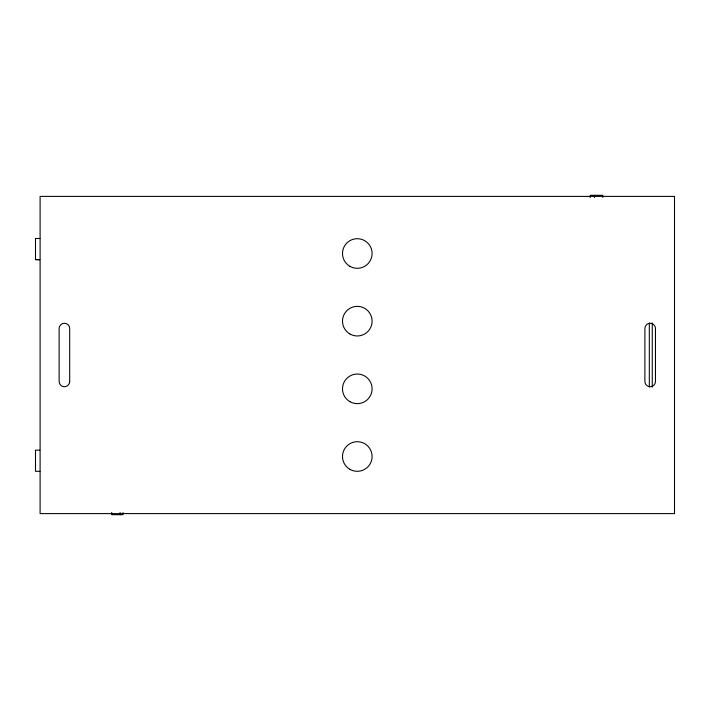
<?xml version="1.0" encoding="UTF-8"?>
<svg xmlns="http://www.w3.org/2000/svg" width="710" height="710" viewBox="0 0 710 710"><rect width="100%" height="100%" fill="white"/><g stroke="black" fill="none" stroke-linecap="round" stroke-linejoin="round"><path stroke-width="1.06" d="M39.902 238.489L35.5 238.489L35.5 259.638L39.751 259.736M35.5 259.638L39.645 259.638M39.751 450.158L35.5 450.158L35.5 471.307L39.902 471.307M652.259 322.908L652.259 387.092M649.322 322.908L649.322 387.092M602.808 197.522L602.808 195.303L590.267 195.303L590.267 197.513M594.519 195.303L594.519 197.522M123.016 512.531L123.016 514.697L111.701 514.697L111.701 512.478M120.07 512.478L120.07 514.697M674.5 196.395L40.097 196.395L40.097 513.605L674.5 513.605L674.5 196.395M655.472 381.43L655.472 328.57A5.289 5.289 0 0 0 650.183 323.281A5.289 5.289 0 0 0 644.893 328.57L644.893 381.43A5.289 5.289 0 0 0 650.183 386.719A5.289 5.289 0 0 0 655.472 381.43M69.695 381.43L69.695 328.57A5.289 5.289 0 0 0 64.415 323.281A5.289 5.289 0 0 0 59.125 328.57L59.125 381.43A5.289 5.289 0 0 0 64.415 386.719A5.289 5.289 0 0 0 69.695 381.43M349.897 266.312A14.803 14.803 0 0 0 372.102 253.497A14.803 14.803 0 0 0 349.897 240.672A14.803 14.803 0 0 0 349.897 266.312M349.897 333.984A14.803 14.803 0 0 0 372.102 321.168A14.803 14.803 0 0 0 349.897 308.344A14.803 14.803 0 0 0 349.897 333.984M349.897 401.656A14.803 14.803 0 0 0 372.102 388.832A14.803 14.803 0 0 0 349.897 376.016A14.803 14.803 0 0 0 349.897 401.656M349.897 469.328A14.803 14.803 0 0 0 372.102 456.503A14.803 14.803 0 0 0 349.897 443.688A14.803 14.803 0 0 0 349.897 469.328"/></g></svg>
